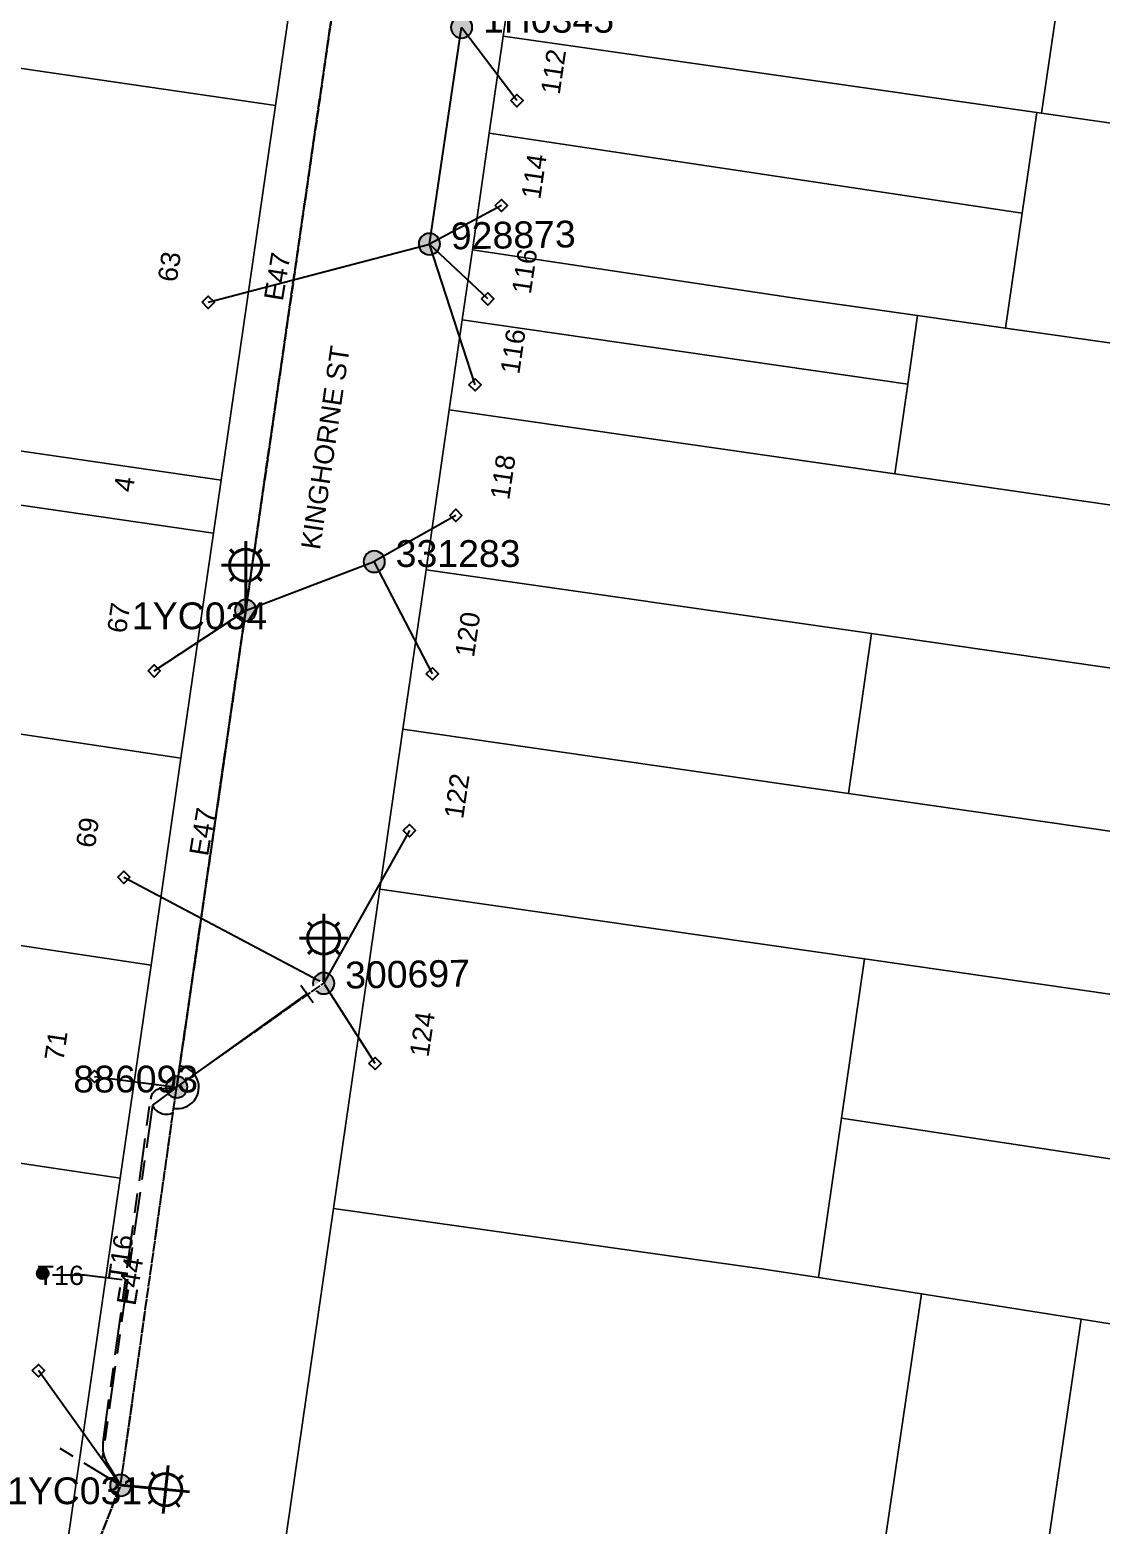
# Model space of a CAD drawing. Header units: metres. Extents: x 280709 to 281347, y 6137535 to 6138306.
# Drawn here: x 280842.5 to 280942.5, y 6137813.3 to 6137952.8 of the extents above; entities that cross this region are included whole.
import ezdxf
from ezdxf.enums import TextEntityAlignment as Align

# ---------------------------------------------------------------- set-up
doc = ezdxf.new("R2010")
doc.units = ezdxf.units.M
doc.linetypes.add('Cable Exist OH', pattern=[1, 1, 0])
doc.linetypes.add('Cable Exist UG', pattern=[8.2, 4, -1.2, 1.8, -1.2])
doc.layers.get('0').update_dxf_attribs({"color": 6})
for name, color, linetype in [('_User DUCT CONFIGS', 7, 'Continuous'), ('Equip_SP_SL_EXT', 7, 'Continuous'), ('Mains_LV_EXT', 7, 'Continuous'), ('Mains_SL_EXT', 7, 'Continuous'), ('Services_SP_EXT', 7, 'Continuous'), ('SupportsOH_SP_TR_HV_LV_SL_EXT', 7, 'Continuous'), ('Trench_SP_EXT', 7, 'Continuous')]:
    doc.layers.add(name, color=color, linetype=linetype)
doc.layers.add('Cadastre Land Parcels_SP_EXT', color=9, linetype='Continuous', lineweight=5)
doc.layers.add('Cadastre Roads_SP_EXT', color=9, linetype='Continuous', lineweight=5)
doc.styles.add('iecARIAL', font='arial.ttf', dxfattribs={"height": 2})
doc.styles.add('POLE_LABEL', font='arial.ttf')
doc.styles.get("Standard").update_dxf_attribs({"font": 'arial.ttf'})

# ---------------------------------------------------------------- blocks, each defined once
blk = doc.blocks.new('SL_LANTERN_EXT')
at = {"lineweight": 40}
for p, q in [((-1.46, 5.68), (-1.06, 5.28)), ((0, 1.97), (0, 6.47)), ((1.46, 5.68), (1.06, 5.28)), ((-2.25, 4.22), (2.25, 4.22)), ((-1.46, 2.76), (-1.06, 3.16)), ((1.46, 2.76), (1.06, 3.16)), ((0, 0), (0, 2.72))]:
    blk.add_line(p, q, dxfattribs=at)
blk.add_circle((0, 4.22), 1.5, dxfattribs=at)
at = {"style": 'iecARIAL', "flags": 9}
blk.add_attdef('ASSET_NUM', (1.5, 1.5), '', height=2.5, dxfattribs=at)
for tag, p, height, flags in [('CONSTRUCTED_VOLTAGE', (0.98, -0.65), 0.2, 9), ('CONTROL_TYPE', (0.98, -0.85), 0.2, 9), ('LANTERN_PURPOSE', (0.98, -1.05), 0.2, 9), ('LANTERN_TYPE', (0.98, -1.25), 0.2, 9), ('NO_PHASES', (0.98, -1.45), 0.2, 9), ('LNUMBER', (2.18, -3.25), 2.5, 8), ('OPERATING_VOLTAGE', (0.98, -1.65), 0.2, 9), ('ORIENTATION', (0.98, -1.85), 0.2, 9), ('OWNED_BY', (0.98, -2.05), 0.2, 9), ('STATE', (0.98, -2.25), 0.2, 9), ('USAGE', (0.98, -2.45), 0.2, 9), ('CEXIST', (0.98, -2.65), 0.2, 9), ('CNEW', (0.98, -2.85), 0.2, 9), ('CNUMBER', (0.98, -3.05), 0.2, 9), ('CREMOVE', (0.98, -3.25), 0.2, 9), ('CREPLACE', (0.98, -3.45), 0.2, 9), ('LKINGHEIGHT', (0.98, -3.65), 0.2, 9), ('LBRACKET', (0.98, -3.85), 0.2, 9), ('LBRACKETVOCAB', (0.98, -4.05), 0.2, 9), ('LCATEGORY', (0.98, -4.25), 0.2, 9), ('LCHARGE1', (0.98, -4.45), 0.2, 9), ('LCHARGE1PERCENT', (0.98, -4.65), 0.2, 9), ('LCHARGE2', (0.98, -4.85), 0.2, 9), ('LCHARGE2PERCENT', (0.98, -5.05), 0.2, 9), ('LCHARGE3', (0.98, -5.25), 0.2, 9), ('LCHARGE3PERCENT', (0.98, -5.45), 0.2, 9), ('LEXIST', (0.98, -5.65), 0.2, 9), ('LLAMP', (0.98, -5.85), 0.2, 9), ('LLAMPVOCAB', (0.98, -6.05), 0.2, 9), ('LMAST', (0.98, -6.25), 0.2, 9), ('LMASTVOCAB', (0.98, -6.45), 0.2, 9), ('LNEW', (0.98, -6.65), 0.2, 9), ('LANTNUMBER', (0.98, -6.85), 0.2, 9), ('LOUTREACH', (0.98, -7.25), 0.2, 9), ('LOUTREACHVOCAB', (0.98, -7.45), 0.2, 9), ('LRATECODE', (0.98, -7.65), 0.2, 9), ('LREMOVE', (0.98, -7.85), 0.2, 9), ('LREPLACE', (0.98, -8.05), 0.2, 9), ('LTYPE', (0.98, -8.25), 0.2, 9), ('LTYPEVOCAB', (0.98, -8.45), 0.2, 9), ('STREETNAME', (0.98, -9.25), 0.2, 9), ('SUBURB', (0.98, -9.45), 0.2, 1), ('LEGEND', (0.98, -8.65), 0.2, 9), ('LOCATION', (0.98, -8.85), 0.2, 9), ('NOTES', (0.98, -9.05), 0.2, 9)]:
    blk.add_attdef(tag, p, '', height=height, dxfattribs=dict(flags=flags))
blk = doc.blocks.new('CCP_EXT')
at = {"flags": 9}
for tag, p in [('LEGEND', (0, -1.4)), ('STATE', (0, -1.8)), ('LIFE_SUPPORT', (0, -1.6)), ('NOTES', (0, -2))]:
    blk.add_attdef(tag, text='', height=0.2, dxfattribs=at).set_placement(p, align=Align.MIDDLE_LEFT)
blk.add_wipeout([(0, 0.57), (0.57, 0), (0, -0.57), (-0.57, 0)])
blk.add_lwpolyline([(-0.57, 0), (0, 0.57), (0.57, 0), (0, -0.57), (-0.57, 0)])
at = {"flags": 1}
blk.add_attdef('Z', (0, 0), '', height=0.2, dxfattribs=at)
at = {"flags": 9}
for tag, p in [('CCP_TYPE', (0, 0)), ('CONSTRUCTED_VOLTAGE', (0, -0.2)), ('OPERATING_VOLTAGE', (0, -0.6)), ('ORIENTATION', (0, -0.8)), ('OWNED_BY', (0, -1)), ('NO_PHASES', (0, -0.4)), ('USAGE', (0, -1.2))]:
    blk.add_attdef(tag, text='', height=0.2, dxfattribs=at).set_placement(p, align=Align.MIDDLE_LEFT)
blk = doc.blocks.new('POLE_EXT')
blk.add_hatch(color=256).paths.add_polyline_path([(-1, 0, 1), (1, 0, 1)])
blk.add_lwpolyline([(-1, 0, 1), (1, 0, 1)], format="xyb", close=True)
for tag, height, flags, p in [('pNumber', 2.5, 8, (-17.84, 2.07)), ('OWNED_BY', 0.2, 9, (1.35, -0.4)), ('SPECIAL_USE', 0.2, 9, (1.35, -0.8)), ('STATE', 0.2, 9, (1.35, -1)), ('cLV', 0.2, 9, (1.35, -1.4)), ('PARENT', 0.2, 9, (1.35, -0.6)), ('USAGE', 0.2, 9, (1.35, -1.2)), ('hDepth', 0.2, 9, (1.35, -1.6)), ('hDia', 0.2, 9, (1.35, -1.8)), ('cHV', 0.2, 9, (1.35, -2)), ('LBRACKET', 0.2, 9, (1.35, -2.2)), ('LExisting', 0.2, 9, (1.35, -2.4)), ('LANTNUMBER', 0.2, 9, (1.35, -2.6)), ('LOther', 0.2, 9, (1.35, -2.8)), ('cLinedev', 0.2, 9, (1.35, -3.4)), ('pExisting', 0.2, 9, (1.35, -3.8)), ('LRemove', 0.2, 9, (1.35, -3)), ('LEGEND', 0.2, 9, (1.35, -3.2)), ('LOCATION', 0.2, 9, (1.35, -3.6)), ('PFNUMBER', 0.2, 9, (1.35, -4)), ('NEWPFNUMBER', 0.2, 9, (1.35, -4.2)), ('pFooting', 0.2, 9, (1.35, -4.4)), ('pNew', 0.2, 9, (1.35, -4.6)), ('pRelocate', 0.2, 9, (1.35, -5)), ('pRemove', 0.2, 9, (1.35, -5.2)), ('pReplace', 0.2, 9, (1.35, -5.4)), ('pStay', 0.2, 9, (1.35, -5.6)), ('pType', 0.2, 9, (1.35, -5.8)), ('cspan', 0.2, 9, (1.35, -6)), ('STREETNAME', 0.2, 9, (1.35, -6.2)), ('SUBURB', 0.2, 9, (1.35, -6.4)), ('OPERATED_BY', 0.2, 9, (1.36, -7.01)), ('NOTES', 0.2, 9, (1.35, -6.6)), ('MAINTAINED_BY', 0.2, 9, (1.36, -6.81))]:
    blk.add_attdef(tag, text='', height=height, dxfattribs=dict(flags=flags)).set_placement(p, align=Align.MIDDLE_LEFT)
at = {"style": 'POLE_LABEL'}
for tag, height, flags, p in [('ASSET_NUM', 2.5, 8, (2, 2)), ('STRUCTURE_PLANT_NUMBER', 0.2, 9, (1.35, 0.03)), ('STREET_CODE', 0.2, 9, (1.35, -0.2))]:
    blk.add_attdef(tag, text='', height=height, dxfattribs=dict(at, flags=flags)).set_placement(p, align=Align.MIDDLE_LEFT)
at = {"flags": 1}
blk.add_attdef('Z', (1.35, -7.33), '', height=0.2, dxfattribs=at)
blk = doc.blocks.new('End Shackle_EXT')
at = {"flags": 9}
for tag, p in [('STATE', (0, -1.2)), ('USAGE', (0, -1.4)), ('NOTES', (0, -1.6))]:
    blk.add_attdef(tag, text='', height=0.2, dxfattribs=at).set_placement(p, align=Align.MIDDLE_LEFT)
blk.add_wipeout([(0, 0.25), (1.81, 0.25), (1.82, -0.25), (0, -0.25)])
blk.add_line((1.81, -1), (1.81, 1))
at = {"flags": 1}
blk.add_attdef('Z', (0, 0), '', height=0.2, dxfattribs=at)
at = {"flags": 9}
for tag, p in [('CONNECTOR_TYPE', (0, 0)), ('CONSTRUCTED_VOLTAGE', (0, -0.2)), ('OPERATING_VOLTAGE', (0, -0.6)), ('ORIENTATION', (0, -0.8)), ('OWNED_BY', (0, -1)), ('NO_PHASES', (0, -0.4))]:
    blk.add_attdef(tag, text='', height=0.2, dxfattribs=at).set_placement(p, align=Align.MIDDLE_LEFT)
blk = doc.blocks.new('CABLE_LARGE_EXT')
h = blk.add_hatch(color=256)
edge = h.paths.add_edge_path()
edge.add_arc((0, 0.55), 0.55, 0, 360)
blk.add_circle((0, 0.55), 0.55)
at = {"flags": 1}
blk.add_attdef('Z', (0, 0), '', height=0.2, dxfattribs=at)
at = {"flags": 9}
for tag, p in [('COND_CODE', (0, 0)), ('STATE', (0, -0.4)), ('XSECT_SIZE', (0, -0.6)), ('FB_REFERENCE', (0, -0.2)), ('NOTES', (0, -0.8))]:
    blk.add_attdef(tag, text='', height=0.2, dxfattribs=at).set_placement(p, align=Align.MIDDLE_LEFT)

msp = doc.modelspace()

# ---------------------------------------------------------------- linework, layer by layer
at = {"layer": '_User DUCT CONFIGS'}
msp.add_lwpolyline([(280844.58, 6137836.63), (280847.56, 6137836.63), (280851.09, 6137836.19)], dxfattribs=at)
at = {"layer": 'Cadastre Land Parcels_SP_EXT', "linetype": 'Continuous'}
for points in [[(280985, 6137950.59), (280986.57, 6137983.82), (280984.22, 6137989.25), (280948.24, 6137994.65), (280941.48, 6137995.66), (280897, 6138002.34), (280893.56, 6137999.77), (280888.53, 6137965.07), (280938.73, 6137957.54), (280936.89, 6137945), (280983.27, 6137938.36), (280985, 6137950.59)], [(280868.28, 6137965.64), (280835.99, 6137970.32), (280829.06, 6137971.33), (280818.62, 6137972.84), (280815.55, 6137952.99), (280820.79, 6137952.23), (280865.4, 6137945.73), (280868.28, 6137965.64)], [(280938.73, 6137957.54), (280888.53, 6137965.07), (280886.66, 6137952.18), (280936.46, 6137945.06), (280936.89, 6137945), (280938.73, 6137957.54)], [(280860.33, 6137910.76), (280828.88, 6137915.33), (280820.79, 6137952.23), (280815.55, 6137952.99), (280768.53, 6137959.84), (280765.42, 6137939.94), (280762.52, 6137919.91), (280806.31, 6137913.55), (280859.62, 6137905.81), (280860.33, 6137910.76)], [(280865.4, 6137945.73), (280820.79, 6137952.23), (280828.88, 6137915.33), (280860.33, 6137910.76), (280865.4, 6137945.73)], [(280936.46, 6137945.06), (280886.66, 6137952.18), (280885.35, 6137943.14), (280935.1, 6137935.68), (280936.46, 6137945.06)], [(280986.29, 6137937.92), (280983.27, 6137938.36), (280936.89, 6137945), (280936.46, 6137945.06), (280935.1, 6137935.68), (280933.54, 6137924.96), (280980.44, 6137918.32), (280983.46, 6137917.88), (280986.29, 6137937.92)], [(280935.1, 6137935.68), (280885.35, 6137943.14), (280883.78, 6137932.25), (280913.88, 6137927.74), (280925.33, 6137926.12), (280933.54, 6137924.96), (280935.1, 6137935.68)], [(280925.33, 6137926.12), (280913.88, 6137927.74), (280883.78, 6137932.25), (280882.83, 6137925.72), (280924.41, 6137919.72), (280925.33, 6137926.12)], [(280980.44, 6137918.32), (280933.54, 6137924.96), (280925.33, 6137926.12), (280924.41, 6137919.72), (280923.2, 6137911.35), (280978.28, 6137903.41), (280980.44, 6137918.32)], [(280924.41, 6137919.72), (280882.83, 6137925.72), (280881.62, 6137917.34), (280923.2, 6137911.35), (280924.41, 6137919.72)], [(280981.3, 6137902.98), (280978.28, 6137903.41), (280923.2, 6137911.35), (280881.62, 6137917.34), (280879.45, 6137902.4), (280921.03, 6137896.45), (280979.15, 6137888.06), (280981.3, 6137902.98)], [(280859.62, 6137905.81), (280806.31, 6137913.55), (280803.31, 6137892.82), (280856.58, 6137884.84), (280859.62, 6137905.81)], [(280921.03, 6137896.45), (280879.45, 6137902.4), (280877.3, 6137887.52), (280918.87, 6137881.54), (280921.03, 6137896.45)], [(280979.15, 6137888.06), (280921.03, 6137896.45), (280918.87, 6137881.54), (280976.98, 6137873.17), (280979.15, 6137888.06)], [(280856.58, 6137884.84), (280803.31, 6137892.82), (280800.52, 6137873.51), (280813.99, 6137871.49), (280853.79, 6137865.53), (280856.58, 6137884.84)], [(280976.98, 6137873.17), (280918.87, 6137881.54), (280877.3, 6137887.52), (280875.14, 6137872.62), (280920.39, 6137866.1), (280971.81, 6137858.7), (280974.81, 6137858.27), (280976.98, 6137873.17)], [(280918.23, 6137851.23), (280920.39, 6137866.1), (280875.14, 6137872.62), (280870.83, 6137842.83), (280910.76, 6137837.19), (280916.07, 6137836.37), (280918.23, 6137851.23)], [(280853.79, 6137865.53), (280813.99, 6137871.49), (280811.11, 6137851.6), (280826.78, 6137849.25), (280850.9, 6137845.63), (280853.79, 6137865.53)], [(280971.81, 6137858.7), (280920.39, 6137866.1), (280918.23, 6137851.23), (280969.6, 6137843.46), (280971.81, 6137858.7)], [(280969.6, 6137843.46), (280918.23, 6137851.23), (280916.07, 6137836.37), (280925.69, 6137834.84), (280940.59, 6137832.48), (280955.5, 6137830.11), (280967.39, 6137828.22), (280969.6, 6137843.46)], [(280845.57, 6137808.82), (280850.9, 6137845.63), (280826.78, 6137849.25), (280821.03, 6137809.42), (280842.12, 6137806.25), (280845.57, 6137808.82)], [(280925.69, 6137834.84), (280916.07, 6137836.37), (280910.76, 6137837.19), (280870.83, 6137842.83), (280865.04, 6137802.81), (280865.85, 6137802.68), (280904.83, 6137796.83), (280919.76, 6137794.59), (280925.69, 6137834.84)], [(280940.59, 6137832.48), (280925.69, 6137834.84), (280919.76, 6137794.59), (280934.68, 6137792.35), (280940.59, 6137832.48)], [(280955.5, 6137830.11), (280940.59, 6137832.48), (280934.68, 6137792.35), (280949.6, 6137790.11), (280955.5, 6137830.11)]]:
    msp.add_lwpolyline(points, close=True, dxfattribs=at)
at = {"layer": 'Mains_LV_EXT', "linetype": 'Cable Exist OH'}
for points in [[(280870.98, 6137956.34), (280862.62, 6137898.61)], [(280862.62, 6137898.61), (280856.18, 6137854.14)], [(280850.95, 6137817.01), (280856.18, 6137854.14)], [(280840.09, 6137789.28), (280850.95, 6137817.01)]]:
    msp.add_lwpolyline(points, dxfattribs=at)
at = {"layer": 'Mains_LV_EXT', "linetype": 'Continuous'}
for points in [[(280855.89, 6137852.16, 1.033007), (280856.47, 6137856.12)], [(280853.91, 6137852.45, 0.41519), (280855.83, 6137851.75)]]:
    msp.add_lwpolyline(points, format="xyb", dxfattribs=at)
at = {"layer": 'Mains_SL_EXT', "linetype": 'Cable Exist OH'}
for points in [[(280862.62, 6137898.61), (280870.98, 6137956.34)], [(280856.18, 6137854.14), (280862.62, 6137898.61)], [(280850.94, 6137817.04), (280856.18, 6137854.14)], [(280840.08, 6137789.26), (280850.99, 6137817.06)]]:
    msp.add_lwpolyline(points, dxfattribs=at)
at = {"layer": 'Services_SP_EXT'}
for points in [[(280879.77, 6137932.79), (280882.77, 6137953.01)], [(280862.62, 6137898.61), (280874.62, 6137903.17)], [(280856.18, 6137854.14), (280869.83, 6137863.89)]]:
    msp.add_lwpolyline(points, dxfattribs=at)
at = {"layer": 'Trench_SP_EXT', "linetype": 'Cable Exist UG'}
msp.add_lwpolyline([(280850.96, 6137816.98), (280845.3, 6137820.42)], dxfattribs=at)

# ---------------------------------------------------------------- block references
at = {"layer": '_User DUCT CONFIGS'}
msp.add_blockref('CABLE_LARGE_EXT', (280843.68, 6137836.21), dxfattribs=at)
at = {"layer": 'Equip_SP_SL_EXT'}
for p in [(280862.62, 6137898.61), (280869.9, 6137863.83)]:
    msp.add_blockref('SL_LANTERN_EXT', p, dxfattribs=at)
at = {"layer": 'Equip_SP_SL_EXT', "rotation": 264.2976958966699}
msp.add_blockref('SL_LANTERN_EXT', (280850.95, 6137817.01), dxfattribs=at)
at = {"layer": 'SupportsOH_SP_TR_HV_LV_SL_EXT'}
ref = msp.add_blockref('POLE_EXT', (280882.77, 6137953.01), dxfattribs=at)
ref.add_attrib('ASSET_NUM', '1H0345', dxfattribs={"layer": '0', "height": 2.5, "style": 'POLE_LABEL'}).set_placement((280884.77, 6137953.76), align=Align.MIDDLE_LEFT)
ref = msp.add_blockref('POLE_EXT', (280879.77, 6137932.79), dxfattribs=at)
ref.add_attrib('ASSET_NUM', '928873', dxfattribs={"layer": '0', "height": 2.5, "rotation": 1, "style": 'POLE_LABEL'}).set_placement((280881.77, 6137933.54), align=Align.MIDDLE_LEFT)
ref = msp.add_blockref('POLE_EXT', (280874.62, 6137903.17), dxfattribs=at)
ref.add_attrib('ASSET_NUM', '331283', dxfattribs={"layer": '0', "height": 2.5, "style": 'POLE_LABEL'}).set_placement((280876.62, 6137903.92), align=Align.MIDDLE_LEFT)
ref = msp.add_blockref('POLE_EXT', (280862.62, 6137898.61), dxfattribs=at)
ref.add_attrib('ASSET_NUM', '1YC034', dxfattribs={"layer": '0', "height": 2.5, "style": 'POLE_LABEL'}).set_placement((280864.62, 6137899.36), align=Align.TOP_RIGHT)
ref = msp.add_blockref('POLE_EXT', (280869.9, 6137863.83), dxfattribs=at)
ref.add_attrib('ASSET_NUM', '300697', dxfattribs={"layer": '0', "height": 2.5, "rotation": 1, "style": 'POLE_LABEL'}).set_placement((280871.9, 6137864.58), align=Align.MIDDLE_LEFT)
ref = msp.add_blockref('POLE_EXT', (280850.96, 6137816.98), dxfattribs=at)
ref.add_attrib('ASSET_NUM', '1YC031', dxfattribs={"layer": '0', "height": 2.5, "style": 'POLE_LABEL'}).set_placement((280852.96, 6137817.73), align=Align.TOP_RIGHT)

# ---------------------------------------------------------------- texts
at = {"layer": '_User DUCT CONFIGS'}
msp.add_text('T16', height=1.8, dxfattribs=at).set_placement((280843.19, 6137835.68))
at = {"layer": 'Cadastre Land Parcels_SP_EXT'}
for s, rotation, p in [('112', 81.6132, (280891.92, 6137946.67)), ('114', 81.61, (280890.11, 6137936.9)), ('63', 81.6497, (280856.18, 6137929.17)), ('116', 81.6133, (280889.23, 6137928.05)), ('116', 81.6137, (280888.15, 6137920.58)), ('118', 81.6133, (280887.21, 6137908.85)), ('4', 81.64, (280852.08, 6137909.57)), ('67', 81.6497, (280851.45, 6137896.41)), ('120', 81.61, (280883.92, 6137894.17)), ('122', 81.6132, (280882.91, 6137879.09)), ('69', 81.6496, (280848.54, 6137876.38)), ('124', 81.6134, (280879.68, 6137856.87)), ('71', 81.6496, (280845.6, 6137856.5))]:
    msp.add_text(s, height=1.8, rotation=rotation, dxfattribs=at).set_placement(p)
at = {"layer": 'Cadastre Roads_SP_EXT'}
msp.add_text('KINGHORNE ST', height=1.8, rotation=81.6315, dxfattribs=at).set_placement((280869.55, 6137904.2))
at = {"layer": 'Mains_LV_EXT'}
for s, rotation, p in [('E47', 80.5924, (280866.08, 6137927.41)), ('E47', 80.5378, (280859.1, 6137875.61)), ('T16', 81.6423, (280851.52, 6137835.95)), ('E44', 80.5378, (280852.33, 6137833.68))]:
    msp.add_text(s, height=1.8, rotation=rotation, dxfattribs=at).set_placement(p)

# ---------------------------------------------------------------- next in the draw order: block references
at = {"layer": 'Services_SP_EXT'}
for p in [(280887.94, 6137946.18), (280886.49, 6137936.39), (280859.13, 6137927.36), (280885.21, 6137927.67), (280884.03, 6137919.66), (280882.23, 6137907.48), (280854.08, 6137892.97), (280880.05, 6137892.7), (280877.9, 6137878.07), (280851.25, 6137873.72), (280874.69, 6137856.34), (280848.52, 6137855.13), (280843.27, 6137827.69)]:
    msp.add_blockref('CCP_EXT', p, dxfattribs=at)

# ---------------------------------------------------------------- next in the draw order: linework, layer by layer
at = {"layer": 'Cadastre Roads_SP_EXT', "linetype": 'Continuous'}
msp.add_lwpolyline([(280868.28, 6137965.64), (280865.4, 6137945.73), (280860.33, 6137910.76), (280859.62, 6137905.81), (280856.58, 6137884.84), (280853.79, 6137865.53), (280850.9, 6137845.63), (280845.57, 6137808.82), (280856.89, 6137805.33), (280865.04, 6137802.81), (280870.83, 6137842.83), (280870.83, 6137842.83), (280875.14, 6137872.62), (280877.3, 6137887.52), (280879.45, 6137902.4), (280881.62, 6137917.34), (280882.83, 6137925.72), (280883.78, 6137932.25), (280885.35, 6137943.14), (280886.66, 6137952.18), (280888.53, 6137965.07)], dxfattribs=at)
at = {"layer": 'Mains_LV_EXT', "linetype": 'Cable Exist UG'}
msp.add_lwpolyline([(280856.18, 6137854.14), (280853.91, 6137852.45), (280849.22, 6137819.45), (280850.95, 6137817.01)], dxfattribs=at)
at = {"layer": 'Services_SP_EXT'}
for points in [[(280887.94, 6137946.18), (280882.77, 6137953.01)], [(280886.49, 6137936.39), (280879.77, 6137932.79)], [(280859.13, 6137927.36), (280879.77, 6137932.79)], [(280884.03, 6137919.66), (280879.77, 6137932.79)], [(280885.21, 6137927.67), (280879.77, 6137932.79)], [(280882.23, 6137907.48), (280874.62, 6137903.17)], [(280880.05, 6137892.7), (280874.62, 6137903.17)], [(280854.08, 6137892.97), (280862.62, 6137898.61)], [(280877.9, 6137878.07), (280869.9, 6137863.83)], [(280851.25, 6137873.72), (280869.9, 6137863.83)], [(280874.69, 6137856.34), (280869.9, 6137863.83)], [(280848.52, 6137855.13), (280856.18, 6137854.14)], [(280850.95, 6137817.01), (280843.27, 6137827.69)]]:
    msp.add_lwpolyline(points, dxfattribs=at)
at = {"layer": 'Trench_SP_EXT', "linetype": 'Cable Exist UG'}
msp.add_lwpolyline([(280850.96, 6137816.98), (280849.63, 6137819.19), (280849.63, 6137819.19, -0.164985), (280849.31, 6137821.03), (280849.31, 6137821.03), (280853.75, 6137853.01), (280853.75, 6137853.01, -0.379235), (280854.68, 6137853.99), (280854.68, 6137853.99), (280856.18, 6137854.14)], format="xyb", dxfattribs=at)

# ---------------------------------------------------------------- next in the draw order: block references
at = {"layer": 'SupportsOH_SP_TR_HV_LV_SL_EXT'}
ref = msp.add_blockref('POLE_EXT', (280856.18, 6137854.14), dxfattribs=at)
ref.add_attrib('ASSET_NUM', '886093', dxfattribs={"layer": '0', "height": 2.5, "style": 'POLE_LABEL'}).set_placement((280858.18, 6137854.89), align=Align.MIDDLE_RIGHT)

# ---------------------------------------------------------------- next in the draw order: block references
at = {"layer": 'Mains_LV_EXT', "rotation": 215.2317541726088}
msp.add_blockref('End Shackle_EXT', (280869.83, 6137863.89), dxfattribs=at)

# ---------------------------------------------------------------- next in the draw order: linework, layer by layer
at = {"layer": 'Mains_SL_EXT', "linetype": 'Cable Exist OH'}
msp.add_lwpolyline([(280856.18, 6137854.14), (280869.9, 6137863.83)], dxfattribs=at)

doc.saveas('drawing.dxf')
